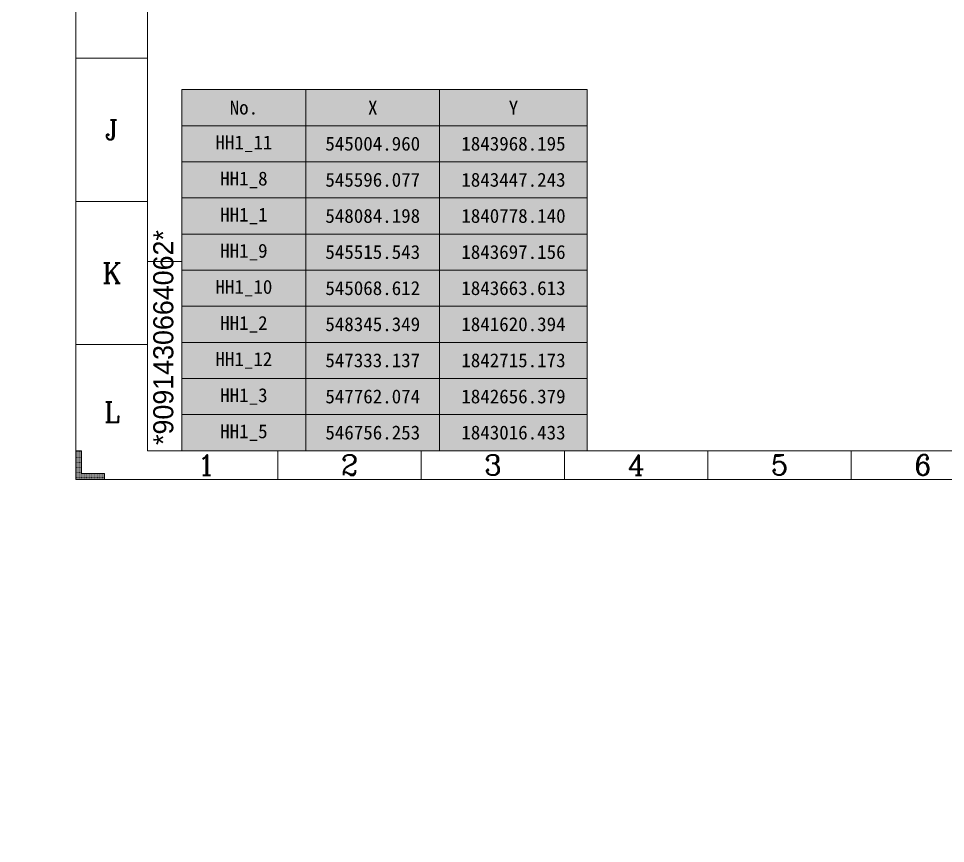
# Model space of a CAD drawing. Header units: metres. Extents: x 0 to 551036, y 0 to 1845929.
# Drawn here: x 542426 to 545659, y 1838718 to 1841597 of the extents above; entities that cross this region are included whole.
import ezdxf
from ezdxf.enums import TextEntityAlignment as Align

# ---------------------------------------------------------------- set-up
doc = ezdxf.new("R2010")
doc.units = ezdxf.units.M
doc.header["$MEASUREMENT"] = 0
doc.layers.get('Defpoints').update_dxf_attribs({"lineweight": 0})
for name, color, linetype, lineweight in [('_0', 7, 'Continuous', 0), ('Level 37', 7, 'Continuous', 0), ('协同专用图层_请勿修改和使用', 7, 'Continuous', 0), ('风机平台', 7, 'Continuous', 0)]:
    doc.layers.add(name, color=color, linetype=linetype, lineweight=lineweight)
doc.styles.add('barcode', font='C39HrP36DlTt.shx')
doc.styles.add('BD HH1 KEM TMB$0$chamnha_0', font='')
doc.styles.add('ROMANC', font='romanc.shx')
doc.styles.add('SEPECEN', font='arial.ttf')
doc.styles.get("Standard").update_dxf_attribs({"font": '', "height": 4})
doc.styles.get('BD HH1 KEM TMB$0$chamnha_0').set_extended_font_data('.VnArial')
doc.styles.get('Standard').set_extended_font_data('.VnArial')
doc.dimstyles.get("Standard").update_dxf_attribs({"dimtxt": 0.18, "dimasz": 0.18, "dimexe": 0.18, "dimexo": 0.0625, "dimgap": 0.09, "dimtad": 0, "dimtih": 1, "dimtoh": 1, "dimdec": 4, "dimzin": 0, "dimdsep": 46, "dimtxsty": 'Standard', "dimcen": 0.09, "dimadec": 0, "dimazin": 0, "dimtfac": 1, "dimtdec": 4, "dimtofl": 0, "dimtmove": 0, "dimatfit": 3, "dimfxl": 1, "dimtolj": 1, "dimtzin": 0, "dimarcsym": 0})

# ---------------------------------------------------------------- blocks, each defined once
blk = doc.blocks.new('jqfh')
h = blk.add_hatch()
h.set_pattern_fill('DOTS', color=256, pattern_type=2)
h.set_pattern_definition([(0, (-33919.1525, -3013.3446), (0.79375, 1.5875), [0, -1.5875])])
h.paths.add_polyline_path([(20, -20), (100, -20), (100, 0), (0, 0), (0, -100), (20, -100)])
at = {"lineweight": 0, "flags": 128}
blk.add_lwpolyline([(0, 0), (0, -100), (20, -100), (20, -20), (100, -20), (100, 0), (0, 0)], close=True, dxfattribs=at)
blk = doc.blocks.new('A1E')
for p, q in [((0, 1470), (250, 1470)), ((0, 970), (250, 970)), ((0, 470), (250, 470)), ((705, 100), (705, 0)), ((1205, 100), (1205, 0)), ((1705, 100), (1705, 0)), ((2205, 100), (2205, 0)), ((2705, 100), (2705, 0))]:
    blk.add_line(p, q)
at = {"flags": 128}
for points in [[(0, 0), (8410, 0), (8410, 5940), (0, 5940), (0, 0)], [(250, 100), (8310, 100), (8310, 5840), (250, 5840), (250, 100)], [(250, 100), (370, 100), (370, 760), (250, 760), (250, 100)]]:
    blk.add_lwpolyline(points, close=True, dxfattribs=at)
at = {"yscale": -1}
blk.add_blockref('jqfh', (0, 0), dxfattribs=at)
at = {"style": 'ROMANC'}
for s, p in [('J', (125, 1220)), ('K', (125, 720)), ('L', (125, 235)), ('1', (455, 50)), ('2', (955, 50)), ('3', (1455, 50)), ('4', (1955, 50)), ('5', (2455, 50)), ('6', (2955, 50))]:
    blk.add_text(s, height=70, dxfattribs=at).set_placement(p, align=Align.MIDDLE_CENTER)
at = {"style": 'SEPECEN'}
for tag, p in [('合同编号', (6710, 887.8)), ('项目名称', (7410, 700)), ('图纸名称', (7460, 364.8))]:
    blk.add_attdef(tag, text='', height=35, dxfattribs=at).set_placement(p, align=Align.MIDDLE_CENTER)
at = {"style": 'SEPECEN', "width": 0.7}
for tag, height, p in [('版次', 30, (7935, 527.2)), ('日期', 30, (8185, 527.2)), ('比例', 30, (8185, 447.2)), ('设计', 20, (6810, 380)), ('文件状态', 30, (7935, 367.2)), ('文件类型', 30, (8185, 367.2)), ('审核1', 20, (6810, 313.3)), ('校核', 20, (6810, 260)), ('图幅', 30, (7935, 247.2)), ('审核2', 20, (6810, 206.7)), ('批准', 20, (6810, 140)), ('项目文件编号', 30, (7360, 127.2)), ('页码', 30, (7710, 127.2)), ('图号', 30, (8060, 127.2))]:
    blk.add_attdef(tag, text='', height=height, dxfattribs=at).set_placement(p, align=Align.MIDDLE_CENTER)
at = {"style": 'SEPECEN', "width": 0.7, "flags": 8}
blk.add_attdef('语言', text='', height=30, dxfattribs=at).set_placement((7935, 449.3), align=Align.MIDDLE_CENTER)
blk = doc.blocks.new('*D218')
at = {"layer": 'Defpoints', "color": 0, "lineweight": 0, "transparency": 16777216}
for p in [(547332.9, 1842714.8), (547334.5, 1842712.2), (0, 0)]:
    blk.add_point(p, dxfattribs=at)
at = {"layer": 'Level 37', "color": 5, "transparency": 16777216}
for p, q in [((547332.9, 1842714.8), (547332.9, 1842712.9)), ((547332.9, 1842712.9), (547334.5, 1842712.6)), ((547334.5, 1842712.6), (547334.5, 1842712.2))]:
    blk.add_line(p, q, dxfattribs=at)
at = {"layer": 'Level 37', "color": 0, "transparency": 16777216, "insert": (547334.5, 1842711.2), "char_height": 0.18, "attachment_point": 5, "rotation": 270, "style": 'BD HH1 KEM TMB$0$chamnha_0'}
blk.add_mtext('\\A1;\\Ftxt;547332.9453', dxfattribs=at)
blk = doc.blocks.new('*U213')
at = {"color": 0, "linetype": 'ByBlock', "lineweight": -2}
for p, q in [((0, 0), (14140, 0)), ((0, 0), (0, -12600)), ((4324, 0), (4324, -12600)), ((8989, 0), (8989, -12600)), ((14140, 0), (14140, -12600)), ((0, -1260), (14140, -1260)), ((0, -2520), (14140, -2520)), ((0, -3780), (14140, -3780)), ((0, -5040), (14140, -5040)), ((0, -6300), (14140, -6300)), ((0, -7560), (14140, -7560)), ((0, -8820), (14140, -8820)), ((0, -10080), (14140, -10080)), ((0, -11340), (14140, -11340)), ((0, -12600), (14140, -12600))]:
    blk.add_line(p, q, dxfattribs=at)
at = {"color": 0, "transparency": 16777216}
for points in [[(0, 0), (0, -1260), (4324, 0), (4324, -1260)], [(0, -1260), (0, -2520), (4324, -1260), (4324, -2520)], [(0, -2520), (0, -3780), (4324, -2520), (4324, -3780)], [(0, -3780), (0, -5040), (4324, -3780), (4324, -5040)], [(0, -5040), (0, -6300), (4324, -5040), (4324, -6300)], [(0, -6300), (0, -7560), (4324, -6300), (4324, -7560)], [(0, -7560), (0, -8820), (4324, -7560), (4324, -8820)], [(0, -8820), (0, -10080), (4324, -8820), (4324, -10080)], [(0, -10080), (0, -11340), (4324, -10080), (4324, -11340)], [(0, -11340), (0, -12600), (4324, -11340), (4324, -12600)]]:
    blk.add_solid(points, dxfattribs=at)
at = {"color": 0, "transparency": 16777216, "extrusion": (0, 0, -1)}
for points in [[(-4324, 0), (-4324, -1260), (-8989, 0), (-8989, -1260)], [(-8989, 0), (-8989, -1260), (-14140, 0), (-14140, -1260)], [(-4324, -1260), (-4324, -2520), (-8989, -1260), (-8989, -2520)], [(-8989, -1260), (-8989, -2520), (-14140, -1260), (-14140, -2520)], [(-4324, -2520), (-4324, -3780), (-8989, -2520), (-8989, -3780)], [(-8989, -2520), (-8989, -3780), (-14140, -2520), (-14140, -3780)], [(-4324, -3780), (-4324, -5040), (-8989, -3780), (-8989, -5040)], [(-8989, -3780), (-8989, -5040), (-14140, -3780), (-14140, -5040)], [(-4324, -5040), (-4324, -6300), (-8989, -5040), (-8989, -6300)], [(-8989, -5040), (-8989, -6300), (-14140, -5040), (-14140, -6300)], [(-4324, -6300), (-4324, -7560), (-8989, -6300), (-8989, -7560)], [(-8989, -6300), (-8989, -7560), (-14140, -6300), (-14140, -7560)], [(-4324, -7560), (-4324, -8820), (-8989, -7560), (-8989, -8820)], [(-8989, -7560), (-8989, -8820), (-14140, -7560), (-14140, -8820)], [(-4324, -8820), (-4324, -10080), (-8989, -8820), (-8989, -10080)], [(-8989, -8820), (-8989, -10080), (-14140, -8820), (-14140, -10080)], [(-4324, -10080), (-4324, -11340), (-8989, -10080), (-8989, -11340)], [(-8989, -10080), (-8989, -11340), (-14140, -10080), (-14140, -11340)], [(-4324, -11340), (-4324, -12600), (-8989, -11340), (-8989, -12600)], [(-8989, -11340), (-8989, -12600), (-14140, -11340), (-14140, -12600)]]:
    blk.add_solid(points, dxfattribs=at)
at = {"color": 18, "true_color": 0x000000, "transparency": 16777216, "char_height": 486.11, "attachment_point": 5}
for s, insert, width in [('\\fSimSun|b0|i0|c00|p7;\\C250;\\c0;No.', (2162, -630), 3904.44), ('\\fSimSun|b0|i0|c00|p7;\\C250;\\c0;X', (6657, -630), 4244.72), ('\\fSimSun|b0|i0|c00|p7;\\C250;\\c0;Y', (11565, -630), 4730.83), ('\\fSimSun|b0|i0|c00|p7;\\C250;\\c0;HH1_11', (2162, -1890), 3904.44), ('\\fSimSun|b0|i0|c00|p7;\\C250;\\c0;545004.960', (6657, -1890), 4244.72), ('\\fSimSun|b0|i0|c00|p7;\\C250;\\c0;1843968.195', (11565, -1890), 4730.83), ('\\fSimSun|b0|i0|c00|p7;\\C250;\\c0;HH1_8', (2162, -3150), 3904.44), ('\\fSimSun|b0|i0|c00|p7;\\C250;\\c0;545596.077', (6657, -3150), 4244.72), ('\\fSimSun|b0|i0|c00|p7;\\C250;\\c0;1843447.243', (11565, -3150), 4730.83), ('\\fSimSun|b0|i0|c00|p7;\\C250;\\c0;HH1_1', (2162, -4410), 3904.44), ('\\fSimSun|b0|i0|c00|p7;\\C250;\\c0;548084.198', (6657, -4410), 4244.72), ('\\fSimSun|b0|i0|c00|p7;\\C250;\\c0;1840778.140', (11565, -4410), 4730.83), ('\\fSimSun|b0|i0|c00|p7;\\C250;\\c0;HH1_9', (2162, -5670), 3904.44), ('\\fSimSun|b0|i0|c00|p7;\\C250;\\c0;545515.543', (6657, -5670), 4244.72), ('\\fSimSun|b0|i0|c00|p7;\\C250;\\c0;1843697.156', (11565, -5670), 4730.83), ('\\fSimSun|b0|i0|c00|p7;\\C250;\\c0;HH1_10', (2162, -6930), 3904.44), ('\\fSimSun|b0|i0|c00|p7;\\C250;\\c0;545068.612', (6657, -6930), 4244.72), ('\\fSimSun|b0|i0|c00|p7;\\C250;\\c0;1843663.613', (11565, -6930), 4730.83), ('\\fSimSun|b0|i0|c00|p7;\\C250;\\c0;HH1_2', (2162, -8190), 3904.44), ('\\fSimSun|b0|i0|c00|p7;\\C250;\\c0;548345.349', (6657, -8190), 4244.72), ('\\fSimSun|b0|i0|c00|p7;\\C250;\\c0;1841620.394', (11565, -8190), 4730.83), ('\\fSimSun|b0|i0|c00|p7;\\C250;\\c0;HH1_12', (2162, -9450), 3904.44), ('\\fSimSun|b0|i0|c00|p7;\\C250;\\c0;547333.137', (6657, -9450), 4244.72), ('\\fSimSun|b0|i0|c00|p7;\\C250;\\c0;1842715.173', (11565, -9450), 4730.83), ('\\fSimSun|b0|i0|c00|p7;\\C250;\\c0;HH1_3', (2162, -10710), 3904.44), ('\\fSimSun|b0|i0|c00|p7;\\C250;\\c0;547762.074', (6657, -10710), 4244.72), ('\\fSimSun|b0|i0|c00|p7;\\C250;\\c0;1842656.379', (11565, -10710), 4730.83), ('\\fSimSun|b0|i0|c00|p7;\\C250;\\c0;HH1_5', (2162, -11970), 3904.44), ('\\fSimSun|b0|i0|c00|p7;\\C250;\\c0;546756.253', (6657, -11970), 4244.72), ('\\fSimSun|b0|i0|c00|p7;\\C250;\\c0;1843016.433', (11565, -11970), 4730.83)]:
    blk.add_mtext(s, dxfattribs=dict(at, insert=insert, width=width))

msp = doc.modelspace()

# ---------------------------------------------------------------- block references
at = {"layer": '_0'}
msp.add_blockref('A1E', (542625.97334, 1839988.82863), dxfattribs=at)
at = {"layer": '风机平台', "color": 0, "xscale": 0.1, "yscale": 0.1, "zscale": 0.1}
msp.add_blockref('*U213', (542995.97334, 1841348.82863), dxfattribs=at)

# ---------------------------------------------------------------- texts
at = {"layer": '协同专用图层_请勿修改和使用', "color": 7, "insert": (542895.97334, 1840108.82863), "char_height": 70, "attachment_point": 1, "rotation": 89.99999846, "style": 'barcode'}
msp.add_mtext('*9091430664062*', dxfattribs=at)

# ---------------------------------------------------------------- dimensions: what is measured, and where the dimension line sits
at = {"layer": 'Level 37', "color": 5}
dim = msp.add_ordinate_dim(feature_location=(547332.945312, 1842714.841091), offset=(1.5731196499, -2.629533607), dtype=0, origin=(0, 0), text='\\Ftxt;<>', dimstyle='Standard', override={"dimtxsty": 'BD HH1 KEM TMB$0$chamnha_0', "dimse1": 1, "dimclre": 5, "dimlwe": 65535}, dxfattribs=at)
dim.commit()
dim.dimension.update_dxf_attribs({"geometry": '*D218', "text_midpoint": (547334.5184316499, 1842711.221557393)})

doc.saveas('drawing.dxf')
